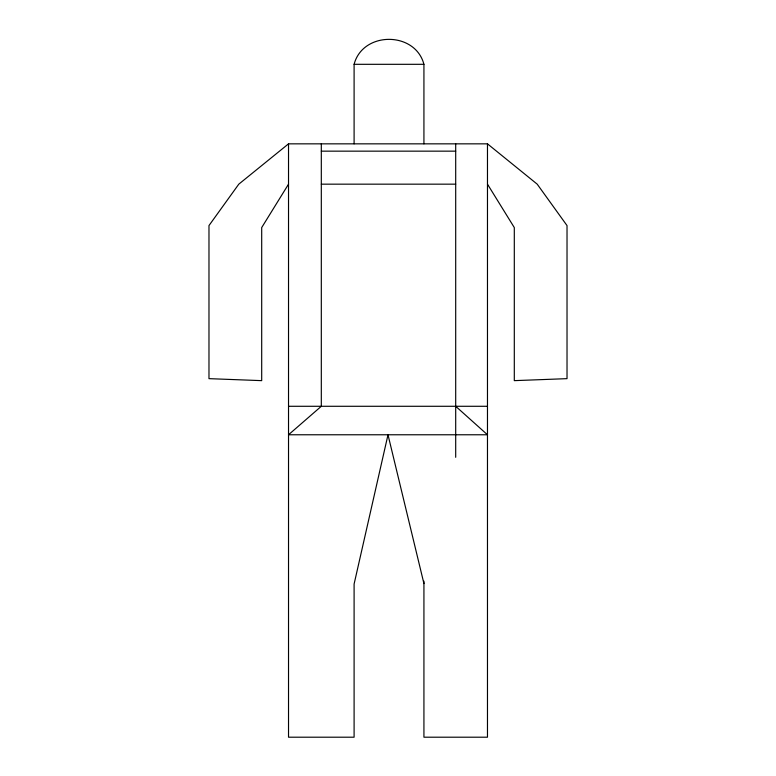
<?xml version="1.0" encoding="UTF-8"?>
<svg xmlns="http://www.w3.org/2000/svg" width="776" height="776" viewBox="0 0 776 776"><rect width="100%" height="100%" fill="white"/><g stroke="black" fill="none" stroke-linecap="round" stroke-linejoin="round"><path stroke-width="1.16" d="M354.099 143.841L354.099 64.311C362.799 31.05 415.228 31.05 423.929 64.311L423.929 143.841M288.526 184.164L261.696 227.572L261.696 380.647L208.977 378.649L208.977 225.573L238.795 184.164L288.526 143.841L487.474 143.841L537.205 184.164L567.023 225.573L567.023 378.649L514.304 380.647L514.304 227.572L487.474 184.164M354.099 64.311L423.929 64.311M321.312 151.155L455.696 151.155M321.312 184.164L455.696 184.164M288.526 406.285L487.474 406.285M455.696 406.285L487.474 434.773L288.526 434.773L321.312 406.285L321.312 143.841M423.929 583.571L388 434.773L354.099 584.047L354.099 737.2L288.526 737.2L288.526 143.841M487.474 143.841L487.474 737.2L423.929 737.2L423.929 581.156M455.696 143.841L455.696 457.306"/></g></svg>
